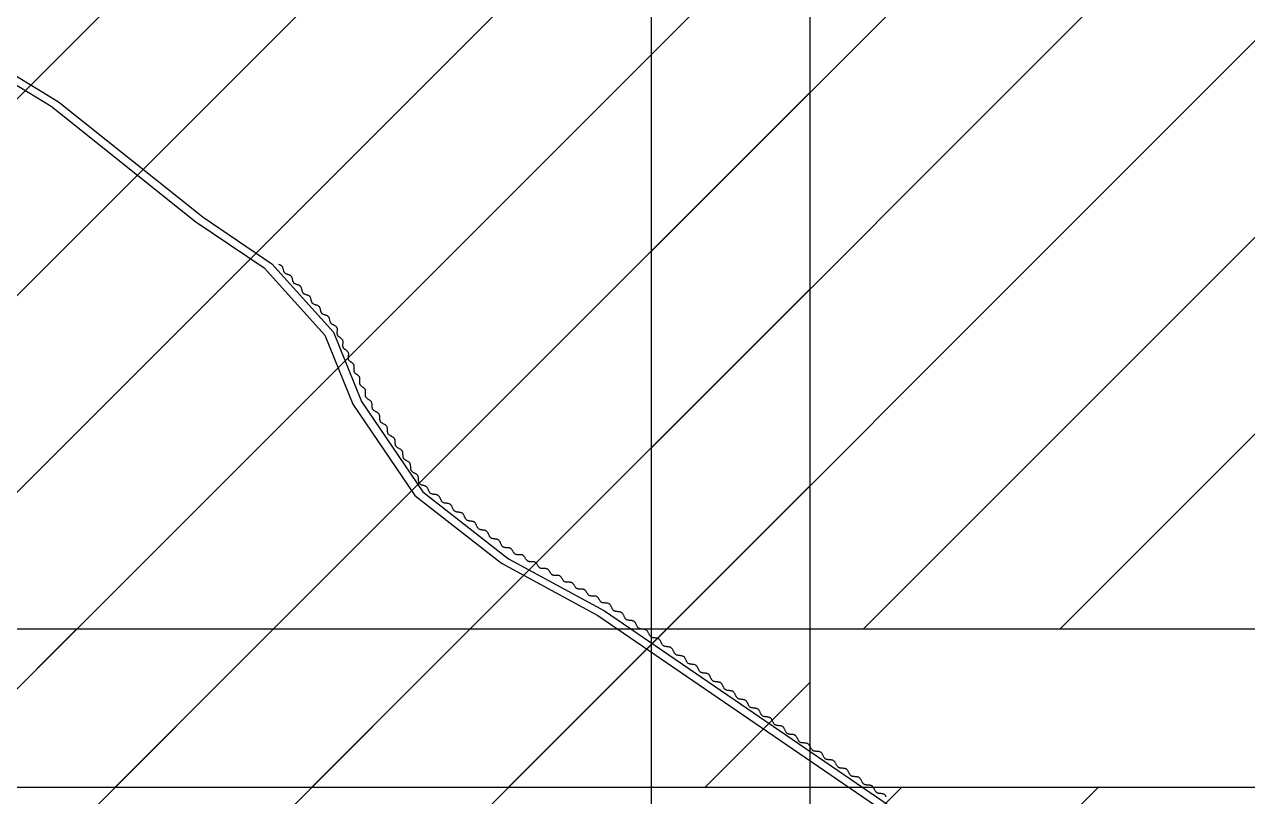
# Model space of a CAD drawing. Header units: metres. Extents: x 511779 to 512620, y 196282 to 196876.
# Drawn here: x 512518.22 to 512529.22, y 196423.77 to 196430.71 of the extents above; entities that cross this region are included whole.
import ezdxf

# ---------------------------------------------------------------- set-up
doc = ezdxf.new("R2010")
doc.units = ezdxf.units.M
doc.header["$MEASUREMENT"] = 0
doc.layers.get('0').update_dxf_attribs({"linetype": 'CONTINUOUS'})
for name, color, linetype in [('BANGUNAN', 5, 'CONTINUOUS'), ('KOP', 7, 'CONTINUOUS'), ('sungai', 45, 'CONTINUOUS')]:
    doc.layers.add(name, color=color, linetype=linetype)
pattern_1 = [(45, (71.4876, 0), (-0.8838834765, 0.8838834765), [])]

msp = doc.modelspace()

# ---------------------------------------------------------------- hatches: boundary and pattern name
at = {"layer": 'KOP', "ltscale": 0.5}
h = msp.add_hatch(dxfattribs=at)
h.set_pattern_fill('LINE', color=1, scale=10, angle=45, style=0)
h.set_pattern_definition(pattern_1)
h.paths.add_polyline_path([(512505.333, 196440.95), (512525.283, 196440.95), (512525.283, 196423.85), (512505.333, 196423.85)])
edge = h.paths.add_edge_path(flags=16)
edge.add_arc((512513.697, 196433.478), 3.057, 0, 360)
h = msp.add_hatch(dxfattribs=at)
h.set_pattern_fill('ANSI31', color=1, scale=10, style=0)
h.set_pattern_definition(pattern_1)
edge = h.paths.add_edge_path(flags=16)
edge.add_arc((512532.423, 196433.478), 3.057, 0, 360)
h.paths.add_polyline_path([(512523.858, 196440.95), (512543.808, 196440.95), (512543.808, 196423.85), (512523.858, 196423.85)])
h.paths.add_polyline_path([(512542.383, 196440.95), (512562.333, 196440.95), (512562.333, 196423.85), (512542.383, 196423.85)])
edge = h.paths.add_edge_path(flags=16)
edge.add_arc((512551.955, 196433.478), 3.057, 0, 360)
h.paths.add_polyline_path([(512560.908, 196440.95), (512580.858, 196440.95), (512580.858, 196423.85), (512560.908, 196423.85)])
edge = h.paths.add_edge_path(flags=16)
edge.add_arc((512570.126, 196433.478), 3.057, 0, 360)
h.paths.add_polyline_path([(512579.433, 196425.275), (512599.383, 196425.275), (512599.383, 196408.175), (512579.433, 196408.175)])
edge = h.paths.add_edge_path(flags=16)
edge.add_arc((512589.144, 196417.665), 3.057, 0, 360)
h.paths.add_polyline_path([(512560.908, 196425.275), (512580.858, 196425.275), (512580.858, 196408.175), (512560.908, 196408.175)])
h.paths.add_polyline_path([(512542.383, 196425.275), (512562.333, 196425.275), (512562.333, 196408.175), (512542.383, 196408.175)])
h.paths.add_polyline_path([(512523.858, 196425.275), (512543.808, 196425.275), (512543.808, 196408.175), (512523.858, 196408.175)])
h.paths.add_polyline_path([(512505.333, 196425.275), (512525.283, 196425.275), (512525.283, 196408.175), (512505.333, 196408.175)])
h.paths.add_polyline_path([(512523.858, 196409.6), (512543.808, 196409.6), (512543.808, 196392.5), (512523.858, 196392.5)])
h.paths.add_polyline_path([(512505.333, 196409.6), (512525.283, 196409.6), (512525.283, 196392.5), (512505.333, 196392.5)])
h.paths.add_polyline_path([(512542.383, 196409.6), (512562.333, 196409.6), (512562.333, 196392.5), (512542.383, 196392.5)])
h.paths.add_polyline_path([(512560.908, 196409.6), (512580.858, 196409.6), (512580.858, 196392.5), (512560.908, 196392.5)])
h.paths.add_polyline_path([(512579.433, 196409.6), (512599.383, 196409.6), (512599.383, 196392.5), (512579.433, 196392.5)])
h.paths.add_polyline_path([(512597.958, 196393.925), (512617.908, 196393.925), (512617.908, 196376.825), (512597.958, 196376.825)])
h.paths.add_polyline_path([(512579.433, 196393.925), (512599.383, 196393.925), (512599.383, 196376.825), (512579.433, 196376.825)])
h.paths.add_polyline_path([(512560.908, 196393.925), (512580.858, 196393.925), (512580.858, 196376.825), (512560.908, 196376.825)])
h.paths.add_polyline_path([(512542.383, 196393.925), (512562.333, 196393.925), (512562.333, 196376.825), (512542.383, 196376.825)])
h.paths.add_polyline_path([(512523.858, 196393.925), (512543.808, 196393.925), (512543.808, 196376.825), (512523.858, 196376.825)])
edge = h.paths.add_edge_path(flags=16)
edge.add_arc((512571.015, 196385.187), 3.057, 0, 360)
edge = h.paths.add_edge_path(flags=16)
edge.add_arc((512551.79, 196384.481), 3.057, 0, 360)
edge = h.paths.add_edge_path(flags=16)
edge.add_arc((512532.988, 196384.481), 3.057, 0, 360)
edge = h.paths.add_edge_path(flags=16)
edge.add_arc((512533.899, 196400.421), 3.057, 0, 360)
edge = h.paths.add_edge_path(flags=16)
edge.add_arc((512514.397, 196399.691), 3.057, 0, 360)
edge = h.paths.add_edge_path(flags=16)
edge.add_arc((512515.155, 196416.926), 3.057, 0, 360)
edge = h.paths.add_edge_path(flags=16)
edge.add_arc((512533.571, 196417.021), 3.057, 0, 360)
edge = h.paths.add_edge_path(flags=16)
edge.add_arc((512552.148, 196417.106), 3.057, 0, 360)
edge = h.paths.add_edge_path(flags=16)
edge.add_arc((512552.949, 196400.556), 3.057, 0, 360)
edge = h.paths.add_edge_path(flags=16)
edge.add_arc((512570.351, 196400.556), 3.057, 0, 360)
edge = h.paths.add_edge_path(flags=16)
edge.add_arc((512570.294, 196416.853), 3.057, 0, 360)
edge = h.paths.add_edge_path(flags=16)
edge.add_arc((512589.265, 196401.204), 3.057, 0, 360)
edge = h.paths.add_edge_path(flags=16)
edge.add_arc((512589.798, 196384.821), 3.057, 0, 360)
edge = h.paths.add_edge_path(flags=16)
edge.add_arc((512608.213, 196384.944), 3.057, 0, 360)

# ---------------------------------------------------------------- linework, layer by layer
at = {"color": 5, "linetype": 'Continuous', "lineweight": -3}
for points in [[(512505.333, 196440.95), (512525.283, 196440.95), (512525.283, 196423.85), (512505.333, 196423.85)], [(512523.858, 196440.95), (512543.808, 196440.95), (512543.808, 196423.85), (512523.858, 196423.85)], [(512505.333, 196425.275), (512525.283, 196425.275), (512525.283, 196408.175), (512505.333, 196408.175)], [(512523.858, 196425.275), (512543.808, 196425.275), (512543.808, 196408.175), (512523.858, 196408.175)]]:
    msp.add_lwpolyline(points, close=True, dxfattribs=at)
at = {"layer": 'BANGUNAN', "color": 3, "linetype": 'Continuous'}
for p, q in [((512517.72, 196430.426), (512518.462, 196429.973)), ((512517.751, 196430.487), (512518.527, 196430.014)), ((512518.527, 196430.014), (512519.828, 196428.976)), ((512518.462, 196429.973), (512519.762, 196428.936)), ((512519.762, 196428.936), (512520.377, 196428.52)), ((512519.828, 196428.976), (512520.446, 196428.558)), ((512520.446, 196428.558), (512521, 196427.943)), ((512520.377, 196428.52), (512520.921, 196427.916)), ((512520.921, 196427.916), (512521.173, 196427.295)), ((512521, 196427.943), (512521.253, 196427.319)), ((512521.173, 196427.295), (512521.731, 196426.474)), ((512521.253, 196427.319), (512521.804, 196426.508)), ((512521.731, 196426.474), (512522.51, 196425.866)), ((512521.804, 196426.508), (512522.574, 196425.907)), ((512522.51, 196425.866), (512523.376, 196425.396)), ((512522.574, 196425.907), (512523.438, 196425.439)), ((512523.376, 196425.396), (512525.929, 196423.648)), ((512523.438, 196425.439), (512525.995, 196423.687))]:
    msp.add_line(p, q, dxfattribs=at)
at = {"layer": 'sungai', "color": 43, "lineweight": -3, "ltscale": 30}
msp.add_lwpolyline([(512525.969, 196423.765), (512525.967, 196423.77), (512525.965, 196423.774), (512525.963, 196423.777), (512525.96, 196423.781), (512525.957, 196423.784), (512525.954, 196423.786), (512525.951, 196423.789), (512525.947, 196423.79), (512525.943, 196423.792), (512525.939, 196423.793), (512525.934, 196423.794), (512525.93, 196423.794), (512525.925, 196423.795), (512525.92, 196423.795), (512525.915, 196423.796), (512525.91, 196423.796), (512525.906, 196423.797), (512525.901, 196423.797), (512525.896, 196423.798), (512525.892, 196423.8), (512525.888, 196423.801), (512525.884, 196423.804), (512525.881, 196423.806), (512525.878, 196423.809), (512525.875, 196423.813), (512525.872, 196423.816), (512525.87, 196423.82), (512525.867, 196423.825), (512525.865, 196423.829), (512525.863, 196423.834), (512525.861, 196423.838), (512525.858, 196423.842), (512525.856, 196423.847), (512525.853, 196423.851), (512525.851, 196423.854), (512525.848, 196423.858), (512525.845, 196423.861), (512525.841, 196423.864), (512525.838, 196423.866), (512525.834, 196423.867), (512525.829, 196423.869), (512525.825, 196423.87), (512525.82, 196423.87), (512525.815, 196423.871), (512525.81, 196423.871), (512525.805, 196423.871), (512525.8, 196423.872), (512525.795, 196423.872), (512525.791, 196423.873), (512525.786, 196423.873), (512525.781, 196423.874), (512525.777, 196423.876), (512525.773, 196423.877), (512525.769, 196423.879), (512525.766, 196423.882), (512525.763, 196423.885), (512525.76, 196423.888), (512525.757, 196423.892), (512525.755, 196423.896), (512525.752, 196423.901), (512525.75, 196423.905), (512525.748, 196423.909), (512525.746, 196423.914), (512525.743, 196423.918), (512525.741, 196423.922), (512525.738, 196423.926), (512525.736, 196423.93), (512525.733, 196423.934), (512525.73, 196423.937), (512525.726, 196423.939), (512525.723, 196423.941), (512525.719, 196423.943), (512525.714, 196423.944), (512525.71, 196423.945), (512525.705, 196423.946), (512525.7, 196423.947), (512525.695, 196423.947), (512525.69, 196423.947), (512525.685, 196423.948), (512525.68, 196423.948), (512525.676, 196423.948), (512525.671, 196423.949), (512525.666, 196423.95), (512525.662, 196423.951), (512525.658, 196423.953), (512525.654, 196423.955), (512525.651, 196423.958), (512525.648, 196423.961), (512525.645, 196423.964), (512525.642, 196423.968), (512525.64, 196423.972), (512525.637, 196423.976), (512525.635, 196423.981), (512525.633, 196423.985), (512525.631, 196423.99), (512525.628, 196423.994), (512525.626, 196423.998), (512525.624, 196424.002), (512525.621, 196424.006), (512525.618, 196424.009), (512525.615, 196424.013), (512525.611, 196424.015), (512525.608, 196424.017), (512525.604, 196424.019), (512525.599, 196424.02), (512525.595, 196424.021), (512525.59, 196424.022), (512525.585, 196424.022), (512525.58, 196424.023), (512525.575, 196424.023), (512525.57, 196424.023), (512525.565, 196424.024), (512525.561, 196424.024), (512525.556, 196424.025), (512525.551, 196424.026), (512525.547, 196424.027), (512525.543, 196424.029), (512525.539, 196424.031), (512525.536, 196424.034), (512525.533, 196424.037), (512525.53, 196424.04), (512525.527, 196424.044), (512525.525, 196424.048), (512525.522, 196424.052), (512525.52, 196424.057), (512525.518, 196424.061), (512525.516, 196424.065), (512525.513, 196424.07), (512525.511, 196424.074), (512525.509, 196424.078), (512525.506, 196424.082), (512525.503, 196424.085), (512525.5, 196424.088), (512525.496, 196424.091), (512525.493, 196424.093), (512525.489, 196424.095), (512525.484, 196424.096), (512525.48, 196424.097), (512525.475, 196424.098), (512525.47, 196424.098), (512525.465, 196424.099), (512525.46, 196424.099), (512525.455, 196424.099), (512525.451, 196424.1), (512525.446, 196424.1), (512525.441, 196424.101), (512525.436, 196424.102), (512525.432, 196424.103), (512525.428, 196424.105), (512525.424, 196424.107), (512525.421, 196424.109), (512525.418, 196424.112), (512525.415, 196424.116), (512525.412, 196424.12), (512525.41, 196424.124), (512525.407, 196424.128), (512525.405, 196424.132), (512525.403, 196424.137), (512525.401, 196424.141), (512525.398, 196424.146), (512525.396, 196424.15), (512525.394, 196424.154), (512525.391, 196424.158), (512525.388, 196424.161), (512525.385, 196424.164), (512525.381, 196424.167), (512525.378, 196424.169), (512525.374, 196424.171), (512525.369, 196424.172), (512525.365, 196424.173), (512525.36, 196424.174), (512525.355, 196424.174), (512525.35, 196424.174), (512525.345, 196424.175), (512525.34, 196424.175), (512525.336, 196424.175), (512525.331, 196424.176), (512525.326, 196424.177), (512525.321, 196424.178), (512525.317, 196424.179), (512525.313, 196424.18), (512525.309, 196424.183), (512525.306, 196424.185), (512525.303, 196424.188), (512525.3, 196424.192), (512525.297, 196424.196), (512525.295, 196424.2), (512525.292, 196424.204), (512525.29, 196424.208), (512525.288, 196424.213), (512525.286, 196424.217), (512525.283, 196424.221), (512525.281, 196424.226), (512525.279, 196424.23), (512525.276, 196424.233), (512525.273, 196424.237), (512525.27, 196424.24), (512525.266, 196424.243), (512525.263, 196424.245), (512525.259, 196424.246), (512525.254, 196424.248), (512525.25, 196424.249), (512525.245, 196424.249), (512525.24, 196424.25), (512525.235, 196424.25), (512525.23, 196424.251), (512525.225, 196424.251), (512525.221, 196424.251), (512525.216, 196424.252), (512525.211, 196424.252), (512525.206, 196424.253), (512525.202, 196424.255), (512525.198, 196424.256), (512525.194, 196424.258), (512525.191, 196424.261), (512525.188, 196424.264), (512525.185, 196424.268), (512525.182, 196424.271), (512525.18, 196424.275), (512525.177, 196424.28), (512525.175, 196424.284), (512525.173, 196424.288), (512525.171, 196424.293), (512525.168, 196424.297), (512525.166, 196424.301), (512525.164, 196424.306), (512525.161, 196424.309), (512525.158, 196424.313), (512525.155, 196424.316), (512525.151, 196424.318), (512525.148, 196424.321), (512525.144, 196424.322), (512525.139, 196424.324), (512525.135, 196424.325), (512525.13, 196424.325), (512525.125, 196424.326), (512525.12, 196424.326), (512525.115, 196424.327), (512525.111, 196424.327), (512525.106, 196424.327), (512525.101, 196424.328), (512525.096, 196424.329), (512525.092, 196424.33), (512525.088, 196424.331), (512525.084, 196424.333), (512525.08, 196424.335), (512525.077, 196424.338), (512525.074, 196424.341), (512525.071, 196424.345), (512525.068, 196424.349), (512525.066, 196424.353), (512525.064, 196424.357), (512525.062, 196424.361), (512525.06, 196424.366), (512525.058, 196424.37), (512525.056, 196424.375), (512525.053, 196424.379), (512525.051, 196424.383), (512525.049, 196424.387), (512525.046, 196424.39), (512525.043, 196424.394), (512525.039, 196424.396), (512525.036, 196424.398), (512525.032, 196424.4), (512525.028, 196424.402), (512525.023, 196424.403), (512525.019, 196424.404), (512525.014, 196424.404), (512525.009, 196424.405), (512525.004, 196424.405), (512524.999, 196424.406), (512524.994, 196424.406), (512524.99, 196424.407), (512524.985, 196424.408), (512524.98, 196424.409), (512524.976, 196424.41), (512524.972, 196424.412), (512524.969, 196424.414), (512524.965, 196424.417), (512524.962, 196424.42), (512524.96, 196424.424), (512524.957, 196424.427), (512524.955, 196424.431), (512524.953, 196424.436), (512524.95, 196424.44), (512524.948, 196424.445), (512524.946, 196424.449), (512524.944, 196424.454), (512524.942, 196424.458), (512524.94, 196424.462), (512524.937, 196424.466), (512524.934, 196424.469), (512524.931, 196424.472), (512524.928, 196424.475), (512524.924, 196424.477), (512524.92, 196424.479), (512524.916, 196424.48), (512524.912, 196424.482), (512524.907, 196424.482), (512524.902, 196424.483), (512524.898, 196424.484), (512524.893, 196424.484), (512524.888, 196424.485), (512524.883, 196424.485), (512524.878, 196424.486), (512524.874, 196424.487), (512524.869, 196424.488), (512524.865, 196424.489), (512524.861, 196424.491), (512524.857, 196424.493), (512524.854, 196424.496), (512524.851, 196424.499), (512524.848, 196424.502), (512524.846, 196424.506), (512524.843, 196424.51), (512524.841, 196424.515), (512524.839, 196424.519), (512524.837, 196424.523), (512524.835, 196424.528), (512524.833, 196424.532), (512524.831, 196424.537), (512524.828, 196424.541), (512524.826, 196424.545), (512524.823, 196424.548), (512524.82, 196424.551), (512524.817, 196424.554), (512524.813, 196424.556), (512524.809, 196424.558), (512524.805, 196424.559), (512524.8, 196424.56), (512524.796, 196424.561), (512524.791, 196424.562), (512524.786, 196424.562), (512524.781, 196424.563), (512524.776, 196424.563), (512524.772, 196424.564), (512524.767, 196424.565), (512524.762, 196424.565), (512524.758, 196424.566), (512524.753, 196424.568), (512524.75, 196424.57), (512524.746, 196424.572), (512524.743, 196424.575), (512524.74, 196424.578), (512524.737, 196424.581), (512524.734, 196424.585), (512524.732, 196424.589), (512524.73, 196424.593), (512524.728, 196424.598), (512524.726, 196424.602), (512524.724, 196424.607), (512524.721, 196424.611), (512524.719, 196424.615), (512524.717, 196424.62), (512524.714, 196424.623), (512524.712, 196424.627), (512524.709, 196424.63), (512524.705, 196424.633), (512524.702, 196424.635), (512524.698, 196424.637), (512524.693, 196424.638), (512524.689, 196424.639), (512524.684, 196424.64), (512524.68, 196424.641), (512524.675, 196424.641), (512524.67, 196424.642), (512524.665, 196424.642), (512524.66, 196424.643), (512524.655, 196424.643), (512524.651, 196424.644), (512524.646, 196424.645), (512524.642, 196424.647), (512524.638, 196424.649), (512524.634, 196424.651), (512524.631, 196424.653), (512524.628, 196424.657), (512524.625, 196424.66), (512524.623, 196424.664), (512524.621, 196424.668), (512524.618, 196424.672), (512524.616, 196424.677), (512524.614, 196424.681), (512524.612, 196424.686), (512524.61, 196424.69), (512524.608, 196424.694), (512524.606, 196424.698), (512524.603, 196424.702), (512524.6, 196424.706), (512524.597, 196424.709), (512524.594, 196424.712), (512524.59, 196424.714), (512524.586, 196424.716), (512524.582, 196424.717), (512524.578, 196424.718), (512524.573, 196424.719), (512524.568, 196424.72), (512524.563, 196424.72), (512524.559, 196424.721), (512524.554, 196424.721), (512524.549, 196424.722), (512524.544, 196424.722), (512524.539, 196424.723), (512524.535, 196424.724), (512524.531, 196424.726), (512524.527, 196424.727), (512524.523, 196424.73), (512524.52, 196424.732), (512524.517, 196424.735), (512524.514, 196424.739), (512524.512, 196424.743), (512524.509, 196424.747), (512524.507, 196424.751), (512524.505, 196424.756), (512524.503, 196424.76), (512524.501, 196424.765), (512524.499, 196424.769), (512524.496, 196424.773), (512524.494, 196424.777), (512524.492, 196424.781), (512524.489, 196424.785), (512524.486, 196424.788), (512524.483, 196424.79), (512524.479, 196424.793), (512524.475, 196424.794), (512524.471, 196424.796), (512524.466, 196424.797), (512524.462, 196424.798), (512524.457, 196424.798), (512524.452, 196424.799), (512524.447, 196424.799), (512524.442, 196424.8), (512524.437, 196424.8), (512524.433, 196424.801), (512524.428, 196424.802), (512524.424, 196424.803), (512524.419, 196424.804), (512524.415, 196424.806), (512524.412, 196424.808), (512524.408, 196424.811), (512524.405, 196424.814), (512524.403, 196424.818), (512524.4, 196424.822), (512524.398, 196424.826), (512524.396, 196424.83), (512524.394, 196424.834), (512524.391, 196424.839), (512524.389, 196424.843), (512524.387, 196424.848), (512524.385, 196424.852), (512524.383, 196424.856), (512524.38, 196424.86), (512524.378, 196424.863), (512524.375, 196424.867), (512524.371, 196424.869), (512524.368, 196424.872), (512524.364, 196424.873), (512524.359, 196424.875), (512524.355, 196424.876), (512524.35, 196424.877), (512524.346, 196424.877), (512524.341, 196424.878), (512524.336, 196424.878), (512524.331, 196424.879), (512524.326, 196424.879), (512524.321, 196424.88), (512524.317, 196424.881), (512524.312, 196424.882), (512524.308, 196424.883), (512524.304, 196424.885), (512524.3, 196424.887), (512524.297, 196424.89), (512524.294, 196424.893), (512524.291, 196424.897), (512524.289, 196424.901), (512524.286, 196424.905), (512524.284, 196424.909), (512524.282, 196424.913), (512524.28, 196424.918), (512524.278, 196424.922), (512524.276, 196424.927), (512524.274, 196424.931), (512524.271, 196424.935), (512524.269, 196424.939), (512524.266, 196424.942), (512524.263, 196424.945), (512524.26, 196424.948), (512524.256, 196424.95), (512524.252, 196424.952), (512524.248, 196424.954), (512524.244, 196424.955), (512524.239, 196424.956), (512524.234, 196424.956), (512524.229, 196424.957), (512524.224, 196424.957), (512524.22, 196424.958), (512524.215, 196424.958), (512524.21, 196424.959), (512524.205, 196424.96), (512524.201, 196424.961), (512524.197, 196424.962), (512524.193, 196424.964), (512524.189, 196424.966), (512524.186, 196424.969), (512524.183, 196424.972), (512524.18, 196424.976), (512524.177, 196424.979), (512524.175, 196424.983), (512524.173, 196424.988), (512524.171, 196424.992), (512524.169, 196424.997), (512524.167, 196425.001), (512524.165, 196425.005), (512524.162, 196425.01), (512524.16, 196425.014), (512524.158, 196425.018), (512524.155, 196425.021), (512524.152, 196425.024), (512524.148, 196425.027), (512524.145, 196425.029), (512524.141, 196425.031), (512524.137, 196425.032), (512524.132, 196425.034), (512524.128, 196425.034), (512524.123, 196425.035), (512524.118, 196425.036), (512524.113, 196425.036), (512524.108, 196425.037), (512524.103, 196425.037), (512524.099, 196425.038), (512524.094, 196425.039), (512524.089, 196425.04), (512524.085, 196425.041), (512524.081, 196425.043), (512524.078, 196425.045), (512524.074, 196425.048), (512524.071, 196425.051), (512524.069, 196425.054), (512524.066, 196425.058), (512524.064, 196425.062), (512524.062, 196425.067), (512524.059, 196425.071), (512524.057, 196425.075), (512524.055, 196425.08), (512524.053, 196425.084), (512524.051, 196425.089), (512524.049, 196425.093), (512524.046, 196425.097), (512524.043, 196425.1), (512524.04, 196425.103), (512524.037, 196425.106), (512524.033, 196425.108), (512524.029, 196425.11), (512524.025, 196425.111), (512524.021, 196425.112), (512524.016, 196425.113), (512524.011, 196425.114), (512524.007, 196425.114), (512524.002, 196425.115), (512523.997, 196425.115), (512523.992, 196425.116), (512523.987, 196425.117), (512523.983, 196425.117), (512523.978, 196425.118), (512523.974, 196425.12), (512523.97, 196425.122), (512523.966, 196425.124), (512523.963, 196425.127), (512523.96, 196425.13), (512523.957, 196425.133), (512523.955, 196425.137), (512523.952, 196425.141), (512523.95, 196425.145), (512523.948, 196425.15), (512523.946, 196425.154), (512523.944, 196425.159), (512523.942, 196425.163), (512523.94, 196425.167), (512523.937, 196425.172), (512523.935, 196425.175), (512523.932, 196425.179), (512523.929, 196425.182), (512523.926, 196425.185), (512523.922, 196425.187), (512523.918, 196425.189), (512523.914, 196425.19), (512523.909, 196425.191), (512523.905, 196425.192), (512523.9, 196425.193), (512523.895, 196425.193), (512523.89, 196425.194), (512523.885, 196425.194), (512523.881, 196425.195), (512523.876, 196425.195), (512523.871, 196425.196), (512523.867, 196425.197), (512523.862, 196425.199), (512523.859, 196425.201), (512523.855, 196425.203), (512523.852, 196425.205), (512523.849, 196425.209), (512523.846, 196425.212), (512523.843, 196425.216), (512523.841, 196425.22), (512523.839, 196425.224), (512523.837, 196425.229), (512523.835, 196425.233), (512523.833, 196425.238), (512523.83, 196425.242), (512523.828, 196425.246), (512523.826, 196425.25), (512523.823, 196425.254), (512523.821, 196425.258), (512523.818, 196425.261), (512523.814, 196425.264), (512523.811, 196425.266), (512523.807, 196425.268), (512523.803, 196425.269), (512523.798, 196425.27), (512523.793, 196425.271), (512523.789, 196425.272), (512523.784, 196425.272), (512523.779, 196425.273), (512523.774, 196425.273), (512523.769, 196425.274), (512523.764, 196425.274), (512523.76, 196425.275), (512523.755, 196425.276), (512523.751, 196425.278), (512523.747, 196425.279), (512523.743, 196425.282), (512523.74, 196425.284), (512523.737, 196425.287), (512523.734, 196425.291), (512523.732, 196425.295), (512523.73, 196425.299), (512523.727, 196425.303), (512523.725, 196425.308), (512523.723, 196425.312), (512523.721, 196425.316), (512523.719, 196425.321), (512523.717, 196425.325), (512523.715, 196425.329), (512523.712, 196425.333), (512523.709, 196425.337), (512523.706, 196425.34), (512523.703, 196425.342), (512523.699, 196425.345), (512523.695, 196425.346), (512523.691, 196425.348), (512523.687, 196425.349), (512523.682, 196425.35), (512523.677, 196425.35), (512523.672, 196425.351), (512523.668, 196425.351), (512523.663, 196425.352), (512523.658, 196425.352), (512523.653, 196425.353), (512523.648, 196425.354), (512523.644, 196425.355), (512523.64, 196425.356), (512523.636, 196425.358), (512523.632, 196425.36), (512523.629, 196425.363), (512523.626, 196425.366), (512523.623, 196425.37), (512523.621, 196425.374), (512523.618, 196425.378), (512523.616, 196425.382), (512523.614, 196425.386), (512523.612, 196425.391), (512523.61, 196425.395), (512523.608, 196425.4), (512523.605, 196425.404), (512523.603, 196425.408), (512523.601, 196425.412), (512523.598, 196425.415), (512523.595, 196425.419), (512523.592, 196425.421), (512523.588, 196425.424), (512523.584, 196425.425), (512523.58, 196425.427), (512523.575, 196425.428), (512523.571, 196425.429), (512523.566, 196425.429), (512523.561, 196425.43), (512523.556, 196425.43), (512523.551, 196425.431), (512523.546, 196425.431), (512523.542, 196425.432), (512523.537, 196425.433), (512523.533, 196425.434), (512523.528, 196425.435), (512523.524, 196425.437), (512523.521, 196425.439), (512523.517, 196425.442), (512523.514, 196425.445), (512523.512, 196425.449), (512523.509, 196425.453), (512523.507, 196425.457), (512523.505, 196425.461), (512523.503, 196425.465), (512523.5, 196425.47), (512523.498, 196425.474), (512523.496, 196425.479), (512523.494, 196425.483), (512523.492, 196425.487), (512523.489, 196425.491), (512523.487, 196425.494), (512523.484, 196425.497), (512523.48, 196425.5), (512523.477, 196425.502), (512523.473, 196425.504), (512523.468, 196425.506), (512523.464, 196425.507), (512523.459, 196425.507), (512523.455, 196425.508), (512523.45, 196425.508), (512523.445, 196425.508), (512523.441, 196425.509), (512523.436, 196425.509), (512523.431, 196425.509), (512523.427, 196425.509), (512523.423, 196425.51), (512523.419, 196425.511), (512523.415, 196425.512), (512523.411, 196425.514), (512523.408, 196425.516), (512523.405, 196425.519), (512523.402, 196425.522), (512523.399, 196425.525), (512523.397, 196425.529), (512523.394, 196425.532), (512523.392, 196425.536), (512523.389, 196425.54), (512523.387, 196425.544), (512523.385, 196425.548), (512523.382, 196425.552), (512523.38, 196425.555), (512523.377, 196425.558), (512523.374, 196425.561), (512523.371, 196425.564), (512523.368, 196425.566), (512523.364, 196425.568), (512523.36, 196425.569), (512523.356, 196425.57), (512523.352, 196425.571), (512523.348, 196425.571), (512523.343, 196425.571), (512523.339, 196425.571), (512523.334, 196425.571), (512523.329, 196425.571), (512523.325, 196425.571), (512523.32, 196425.571), (512523.316, 196425.571), (512523.312, 196425.572), (512523.308, 196425.573), (512523.304, 196425.574), (512523.3, 196425.576), (512523.297, 196425.578), (512523.294, 196425.581), (512523.291, 196425.584), (512523.288, 196425.587), (512523.286, 196425.59), (512523.283, 196425.594), (512523.281, 196425.598), (512523.279, 196425.602), (512523.276, 196425.606), (512523.274, 196425.61), (512523.271, 196425.613), (512523.269, 196425.617), (512523.266, 196425.62), (512523.263, 196425.623), (512523.26, 196425.626), (512523.257, 196425.628), (512523.253, 196425.63), (512523.249, 196425.631), (512523.245, 196425.632), (512523.241, 196425.632), (512523.237, 196425.633), (512523.232, 196425.633), (512523.228, 196425.633), (512523.223, 196425.633), (512523.219, 196425.633), (512523.214, 196425.633), (512523.21, 196425.633), (512523.205, 196425.633), (512523.201, 196425.634), (512523.197, 196425.635), (512523.193, 196425.636), (512523.19, 196425.638), (512523.186, 196425.64), (512523.183, 196425.642), (512523.18, 196425.645), (512523.178, 196425.649), (512523.175, 196425.652), (512523.172, 196425.656), (512523.17, 196425.66), (512523.168, 196425.664), (512523.165, 196425.668), (512523.163, 196425.672), (512523.161, 196425.675), (512523.158, 196425.679), (512523.155, 196425.682), (512523.152, 196425.685), (512523.149, 196425.688), (512523.146, 196425.69), (512523.142, 196425.692), (512523.139, 196425.693), (512523.135, 196425.694), (512523.13, 196425.694), (512523.126, 196425.695), (512523.121, 196425.695), (512523.117, 196425.695), (512523.112, 196425.695), (512523.108, 196425.695), (512523.103, 196425.695), (512523.099, 196425.695), (512523.094, 196425.695), (512523.09, 196425.696), (512523.086, 196425.697), (512523.082, 196425.698), (512523.079, 196425.699), (512523.075, 196425.702), (512523.072, 196425.704), (512523.069, 196425.707), (512523.067, 196425.711), (512523.064, 196425.714), (512523.062, 196425.718), (512523.059, 196425.722), (512523.057, 196425.726), (512523.055, 196425.73), (512523.052, 196425.733), (512523.05, 196425.737), (512523.047, 196425.741), (512523.044, 196425.744), (512523.042, 196425.747), (512523.039, 196425.75), (512523.035, 196425.752), (512523.032, 196425.753), (512523.028, 196425.755), (512523.024, 196425.756), (512523.019, 196425.756), (512523.015, 196425.756), (512523.011, 196425.757), (512523.006, 196425.757), (512523.002, 196425.757), (512522.997, 196425.756), (512522.992, 196425.756), (512522.988, 196425.757), (512522.984, 196425.757), (512522.979, 196425.757), (512522.975, 196425.758), (512522.971, 196425.76), (512522.968, 196425.761), (512522.965, 196425.763), (512522.961, 196425.766), (512522.959, 196425.769), (512522.956, 196425.772), (512522.953, 196425.776), (512522.951, 196425.78), (512522.948, 196425.783), (512522.946, 196425.787), (512522.944, 196425.791), (512522.941, 196425.795), (512522.939, 196425.799), (512522.936, 196425.802), (512522.934, 196425.806), (512522.931, 196425.809), (512522.928, 196425.811), (512522.924, 196425.814), (512522.921, 196425.815), (512522.917, 196425.816), (512522.913, 196425.817), (512522.909, 196425.818), (512522.904, 196425.818), (512522.9, 196425.818), (512522.895, 196425.818), (512522.891, 196425.818), (512522.886, 196425.818), (512522.882, 196425.818), (512522.877, 196425.818), (512522.873, 196425.819), (512522.869, 196425.819), (512522.864, 196425.82), (512522.861, 196425.821), (512522.857, 196425.823), (512522.854, 196425.825), (512522.851, 196425.828), (512522.848, 196425.831), (512522.845, 196425.834), (512522.843, 196425.838), (512522.84, 196425.841), (512522.838, 196425.845), (512522.835, 196425.849), (512522.833, 196425.853), (512522.831, 196425.857), (512522.828, 196425.861), (512522.826, 196425.864), (512522.823, 196425.868), (512522.82, 196425.871), (512522.817, 196425.873), (512522.814, 196425.875), (512522.81, 196425.877), (512522.806, 196425.878), (512522.802, 196425.879), (512522.798, 196425.88), (512522.793, 196425.88), (512522.789, 196425.88), (512522.784, 196425.88), (512522.78, 196425.88), (512522.775, 196425.88), (512522.771, 196425.88), (512522.766, 196425.88), (512522.762, 196425.881), (512522.758, 196425.881), (512522.754, 196425.882), (512522.75, 196425.883), (512522.746, 196425.885), (512522.743, 196425.887), (512522.74, 196425.89), (512522.737, 196425.893), (512522.734, 196425.896), (512522.732, 196425.9), (512522.729, 196425.903), (512522.727, 196425.907), (512522.724, 196425.911), (512522.722, 196425.915), (512522.72, 196425.919), (512522.717, 196425.923), (512522.715, 196425.926), (512522.712, 196425.929), (512522.709, 196425.932), (512522.706, 196425.935), (512522.703, 196425.937), (512522.699, 196425.939), (512522.695, 196425.94), (512522.691, 196425.941), (512522.687, 196425.942), (512522.683, 196425.942), (512522.678, 196425.942), (512522.674, 196425.942), (512522.669, 196425.942), (512522.665, 196425.942), (512522.66, 196425.942), (512522.656, 196425.942), (512522.651, 196425.942), (512522.647, 196425.943), (512522.643, 196425.944), (512522.639, 196425.945), (512522.635, 196425.947), (512522.632, 196425.949), (512522.629, 196425.952), (512522.626, 196425.955), (512522.623, 196425.958), (512522.621, 196425.961), (512522.618, 196425.965), (512522.616, 196425.969), (512522.614, 196425.973), (512522.611, 196425.977), (512522.609, 196425.981), (512522.606, 196425.984), (512522.604, 196425.988), (512522.601, 196425.991), (512522.598, 196425.994), (512522.595, 196425.997), (512522.592, 196425.999), (512522.588, 196426.001), (512522.584, 196426.002), (512522.58, 196426.003), (512522.576, 196426.004), (512522.572, 196426.004), (512522.567, 196426.004), (512522.563, 196426.004), (512522.558, 196426.005), (512522.553, 196426.005), (512522.549, 196426.005), (512522.544, 196426.006), (512522.539, 196426.007), (512522.535, 196426.008), (512522.531, 196426.009), (512522.527, 196426.011), (512522.523, 196426.013), (512522.52, 196426.016), (512522.517, 196426.019), (512522.515, 196426.023), (512522.512, 196426.027), (512522.51, 196426.031), (512522.508, 196426.035), (512522.506, 196426.039), (512522.504, 196426.044), (512522.502, 196426.048), (512522.5, 196426.053), (512522.498, 196426.057), (512522.496, 196426.061), (512522.493, 196426.065), (512522.491, 196426.068), (512522.488, 196426.072), (512522.485, 196426.074), (512522.481, 196426.077), (512522.477, 196426.079), (512522.473, 196426.08), (512522.469, 196426.081), (512522.464, 196426.082), (512522.459, 196426.083), (512522.455, 196426.083), (512522.45, 196426.084), (512522.445, 196426.085), (512522.44, 196426.085), (512522.435, 196426.086), (512522.431, 196426.087), (512522.427, 196426.088), (512522.422, 196426.089), (512522.419, 196426.091), (512522.415, 196426.094), (512522.412, 196426.096), (512522.409, 196426.1), (512522.406, 196426.103), (512522.404, 196426.107), (512522.402, 196426.111), (512522.399, 196426.115), (512522.397, 196426.12), (512522.396, 196426.124), (512522.394, 196426.129), (512522.392, 196426.133), (512522.39, 196426.137), (512522.387, 196426.141), (512522.385, 196426.145), (512522.382, 196426.149), (512522.379, 196426.152), (512522.376, 196426.155), (512522.373, 196426.157), (512522.369, 196426.159), (512522.365, 196426.16), (512522.36, 196426.161), (512522.356, 196426.162), (512522.351, 196426.163), (512522.346, 196426.164), (512522.341, 196426.164), (512522.336, 196426.165), (512522.332, 196426.165), (512522.327, 196426.166), (512522.322, 196426.167), (512522.318, 196426.168), (512522.314, 196426.17), (512522.31, 196426.171), (512522.306, 196426.174), (512522.303, 196426.176), (512522.3, 196426.18), (512522.298, 196426.183), (512522.295, 196426.187), (512522.293, 196426.191), (512522.291, 196426.195), (512522.289, 196426.2), (512522.287, 196426.204), (512522.285, 196426.209), (512522.283, 196426.213), (512522.281, 196426.217), (512522.279, 196426.221), (512522.276, 196426.225), (512522.274, 196426.229), (512522.271, 196426.232), (512522.268, 196426.235), (512522.264, 196426.237), (512522.26, 196426.239), (512522.256, 196426.24), (512522.252, 196426.241), (512522.247, 196426.242), (512522.242, 196426.243), (512522.238, 196426.244), (512522.233, 196426.244), (512522.228, 196426.245), (512522.223, 196426.245), (512522.219, 196426.246), (512522.214, 196426.247), (512522.21, 196426.248), (512522.205, 196426.25), (512522.202, 196426.252), (512522.198, 196426.254), (512522.195, 196426.257), (512522.192, 196426.26), (512522.189, 196426.263), (512522.187, 196426.267), (512522.185, 196426.271), (512522.183, 196426.276), (512522.181, 196426.28), (512522.179, 196426.284), (512522.177, 196426.289), (512522.175, 196426.293), (512522.173, 196426.297), (512522.17, 196426.302), (512522.168, 196426.305), (512522.165, 196426.309), (512522.162, 196426.312), (512522.159, 196426.315), (512522.156, 196426.317), (512522.152, 196426.319), (512522.148, 196426.32), (512522.143, 196426.322), (512522.139, 196426.323), (512522.134, 196426.323), (512522.129, 196426.324), (512522.124, 196426.324), (512522.12, 196426.325), (512522.115, 196426.326), (512522.11, 196426.326), (512522.105, 196426.327), (512522.101, 196426.328), (512522.097, 196426.33), (512522.093, 196426.332), (512522.09, 196426.334), (512522.086, 196426.337), (512522.083, 196426.34), (512522.081, 196426.343), (512522.078, 196426.347), (512522.076, 196426.351), (512522.074, 196426.356), (512522.072, 196426.36), (512522.07, 196426.365), (512522.068, 196426.369), (512522.066, 196426.373), (512522.064, 196426.378), (512522.062, 196426.382), (512522.059, 196426.386), (512522.057, 196426.389), (512522.054, 196426.392), (512522.051, 196426.395), (512522.047, 196426.397), (512522.043, 196426.399), (512522.039, 196426.401), (512522.035, 196426.402), (512522.03, 196426.403), (512522.025, 196426.403), (512522.021, 196426.404), (512522.016, 196426.405), (512522.011, 196426.405), (512522.006, 196426.406), (512522.002, 196426.407), (512521.997, 196426.407), (512521.993, 196426.409), (512521.988, 196426.41), (512521.985, 196426.412), (512521.981, 196426.414), (512521.978, 196426.417), (512521.975, 196426.42), (512521.972, 196426.424), (512521.97, 196426.427), (512521.968, 196426.432), (512521.966, 196426.436), (512521.964, 196426.44), (512521.962, 196426.445), (512521.96, 196426.449), (512521.958, 196426.454), (512521.956, 196426.458), (512521.953, 196426.462), (512521.951, 196426.466), (512521.948, 196426.469), (512521.945, 196426.472), (512521.942, 196426.475), (512521.939, 196426.477), (512521.935, 196426.479), (512521.931, 196426.481), (512521.926, 196426.482), (512521.922, 196426.483), (512521.917, 196426.484), (512521.912, 196426.484), (512521.907, 196426.485), (512521.903, 196426.485), (512521.898, 196426.486), (512521.893, 196426.487), (512521.889, 196426.488), (512521.884, 196426.489), (512521.88, 196426.49), (512521.876, 196426.492), (512521.873, 196426.494), (512521.869, 196426.497), (512521.866, 196426.5), (512521.864, 196426.504), (512521.861, 196426.508), (512521.859, 196426.512), (512521.857, 196426.516), (512521.855, 196426.52), (512521.853, 196426.525), (512521.851, 196426.529), (512521.849, 196426.534), (512521.847, 196426.538), (512521.845, 196426.542), (512521.842, 196426.546), (512521.84, 196426.549), (512521.837, 196426.553), (512521.834, 196426.555), (512521.83, 196426.558), (512521.826, 196426.559), (512521.822, 196426.561), (512521.818, 196426.562), (512521.813, 196426.564), (512521.809, 196426.565), (512521.804, 196426.566), (512521.8, 196426.567), (512521.795, 196426.569), (512521.791, 196426.57), (512521.787, 196426.572), (512521.783, 196426.574), (512521.779, 196426.577), (512521.776, 196426.58), (512521.773, 196426.583), (512521.771, 196426.586), (512521.769, 196426.589), (512521.767, 196426.593), (512521.766, 196426.597), (512521.766, 196426.602), (512521.765, 196426.606), (512521.765, 196426.611), (512521.764, 196426.615), (512521.764, 196426.62), (512521.764, 196426.625), (512521.764, 196426.63), (512521.763, 196426.634), (512521.763, 196426.639), (512521.762, 196426.643), (512521.761, 196426.647), (512521.759, 196426.651), (512521.757, 196426.654), (512521.755, 196426.658), (512521.752, 196426.661), (512521.749, 196426.664), (512521.745, 196426.666), (512521.742, 196426.669), (512521.738, 196426.671), (512521.734, 196426.673), (512521.729, 196426.675), (512521.725, 196426.678), (512521.721, 196426.68), (512521.717, 196426.682), (512521.713, 196426.685), (512521.71, 196426.687), (512521.707, 196426.69), (512521.704, 196426.693), (512521.701, 196426.696), (512521.7, 196426.7), (512521.698, 196426.704), (512521.697, 196426.708), (512521.696, 196426.712), (512521.696, 196426.717), (512521.695, 196426.721), (512521.695, 196426.726), (512521.695, 196426.731), (512521.695, 196426.735), (512521.694, 196426.74), (512521.694, 196426.745), (512521.693, 196426.749), (512521.693, 196426.753), (512521.691, 196426.757), (512521.69, 196426.761), (512521.688, 196426.765), (512521.686, 196426.768), (512521.683, 196426.771), (512521.68, 196426.774), (512521.676, 196426.777), (512521.672, 196426.779), (512521.668, 196426.781), (512521.664, 196426.784), (512521.66, 196426.786), (512521.656, 196426.788), (512521.652, 196426.79), (512521.648, 196426.793), (512521.644, 196426.795), (512521.641, 196426.798), (512521.637, 196426.8), (512521.634, 196426.804), (512521.632, 196426.807), (512521.63, 196426.81), (512521.629, 196426.814), (512521.628, 196426.818), (512521.627, 196426.823), (512521.626, 196426.827), (512521.626, 196426.832), (512521.626, 196426.836), (512521.625, 196426.841), (512521.625, 196426.846), (512521.625, 196426.85), (512521.625, 196426.855), (512521.624, 196426.86), (512521.623, 196426.864), (512521.622, 196426.868), (512521.621, 196426.872), (512521.619, 196426.875), (512521.616, 196426.879), (512521.613, 196426.882), (512521.61, 196426.885), (512521.607, 196426.887), (512521.603, 196426.89), (512521.599, 196426.892), (512521.595, 196426.894), (512521.591, 196426.896), (512521.586, 196426.899), (512521.582, 196426.901), (512521.578, 196426.903), (512521.575, 196426.906), (512521.571, 196426.908), (512521.568, 196426.911), (512521.565, 196426.914), (512521.563, 196426.917), (512521.561, 196426.921), (512521.559, 196426.925), (512521.558, 196426.929), (512521.557, 196426.933), (512521.557, 196426.938), (512521.556, 196426.942), (512521.556, 196426.947), (512521.556, 196426.952), (512521.556, 196426.956), (512521.555, 196426.961), (512521.555, 196426.966), (512521.555, 196426.97), (512521.554, 196426.974), (512521.553, 196426.978), (512521.551, 196426.982), (512521.549, 196426.986), (512521.547, 196426.989), (512521.544, 196426.992), (512521.541, 196426.995), (512521.537, 196426.998), (512521.533, 196427), (512521.529, 196427.002), (512521.525, 196427.005), (512521.521, 196427.007), (512521.517, 196427.009), (512521.513, 196427.011), (512521.509, 196427.014), (512521.505, 196427.016), (512521.502, 196427.019), (512521.498, 196427.021), (512521.496, 196427.024), (512521.493, 196427.028), (512521.491, 196427.031), (512521.49, 196427.035), (512521.489, 196427.039), (512521.488, 196427.044), (512521.487, 196427.048), (512521.487, 196427.053), (512521.487, 196427.057), (512521.486, 196427.062), (512521.486, 196427.067), (512521.486, 196427.071), (512521.486, 196427.076), (512521.485, 196427.08), (512521.484, 196427.085), (512521.483, 196427.089), (512521.482, 196427.093), (512521.48, 196427.096), (512521.477, 196427.1), (512521.474, 196427.103), (512521.471, 196427.106), (512521.468, 196427.108), (512521.464, 196427.111), (512521.46, 196427.113), (512521.456, 196427.115), (512521.452, 196427.117), (512521.448, 196427.12), (512521.444, 196427.122), (512521.44, 196427.124), (512521.436, 196427.127), (512521.432, 196427.129), (512521.429, 196427.132), (512521.426, 196427.135), (512521.424, 196427.138), (512521.422, 196427.142), (512521.42, 196427.146), (512521.419, 196427.15), (512521.418, 196427.154), (512521.418, 196427.159), (512521.417, 196427.163), (512521.417, 196427.168), (512521.417, 196427.173), (512521.417, 196427.177), (512521.417, 196427.182), (512521.416, 196427.187), (512521.416, 196427.191), (512521.415, 196427.195), (512521.414, 196427.199), (512521.412, 196427.203), (512521.41, 196427.207), (512521.408, 196427.21), (512521.405, 196427.213), (512521.402, 196427.216), (512521.398, 196427.219), (512521.395, 196427.221), (512521.391, 196427.223), (512521.386, 196427.226), (512521.382, 196427.228), (512521.378, 196427.23), (512521.374, 196427.232), (512521.37, 196427.235), (512521.366, 196427.237), (512521.363, 196427.24), (512521.36, 196427.242), (512521.357, 196427.245), (512521.354, 196427.249), (512521.352, 196427.252), (512521.351, 196427.256), (512521.35, 196427.26), (512521.349, 196427.265), (512521.348, 196427.269), (512521.348, 196427.274), (512521.348, 196427.278), (512521.348, 196427.283), (512521.347, 196427.288), (512521.347, 196427.292), (512521.347, 196427.297), (512521.346, 196427.301), (512521.345, 196427.306), (512521.344, 196427.31), (512521.343, 196427.314), (512521.341, 196427.317), (512521.338, 196427.321), (512521.336, 196427.324), (512521.332, 196427.327), (512521.329, 196427.329), (512521.325, 196427.332), (512521.321, 196427.334), (512521.318, 196427.336), (512521.314, 196427.339), (512521.31, 196427.341), (512521.306, 196427.344), (512521.303, 196427.346), (512521.299, 196427.349), (512521.296, 196427.352), (512521.294, 196427.355), (512521.291, 196427.358), (512521.29, 196427.361), (512521.288, 196427.365), (512521.287, 196427.369), (512521.287, 196427.373), (512521.287, 196427.377), (512521.287, 196427.381), (512521.287, 196427.385), (512521.287, 196427.39), (512521.288, 196427.394), (512521.288, 196427.398), (512521.288, 196427.403), (512521.289, 196427.407), (512521.289, 196427.411), (512521.288, 196427.415), (512521.288, 196427.419), (512521.287, 196427.423), (512521.286, 196427.427), (512521.284, 196427.43), (512521.282, 196427.433), (512521.279, 196427.436), (512521.276, 196427.439), (512521.273, 196427.442), (512521.269, 196427.444), (512521.266, 196427.447), (512521.262, 196427.449), (512521.259, 196427.452), (512521.255, 196427.455), (512521.252, 196427.457), (512521.249, 196427.46), (512521.246, 196427.463), (512521.243, 196427.466), (512521.241, 196427.469), (512521.239, 196427.472), (512521.238, 196427.476), (512521.237, 196427.48), (512521.236, 196427.484), (512521.236, 196427.488), (512521.236, 196427.492), (512521.236, 196427.496), (512521.237, 196427.501), (512521.237, 196427.505), (512521.237, 196427.509), (512521.238, 196427.514), (512521.238, 196427.518), (512521.238, 196427.522), (512521.238, 196427.526), (512521.237, 196427.53), (512521.236, 196427.534), (512521.235, 196427.538), (512521.233, 196427.541), (512521.231, 196427.544), (512521.228, 196427.547), (512521.225, 196427.55), (512521.222, 196427.553), (512521.219, 196427.556), (512521.215, 196427.558), (512521.212, 196427.561), (512521.208, 196427.563), (512521.205, 196427.566), (512521.201, 196427.569), (512521.198, 196427.571), (512521.195, 196427.574), (512521.192, 196427.577), (512521.19, 196427.58), (512521.188, 196427.584), (512521.187, 196427.587), (512521.186, 196427.591), (512521.186, 196427.595), (512521.185, 196427.599), (512521.185, 196427.603), (512521.186, 196427.608), (512521.186, 196427.612), (512521.186, 196427.616), (512521.187, 196427.621), (512521.187, 196427.625), (512521.187, 196427.629), (512521.187, 196427.634), (512521.187, 196427.638), (512521.187, 196427.642), (512521.186, 196427.645), (512521.184, 196427.649), (512521.183, 196427.652), (512521.18, 196427.656), (512521.178, 196427.658), (512521.175, 196427.661), (512521.172, 196427.664), (512521.168, 196427.667), (512521.165, 196427.669), (512521.161, 196427.672), (512521.157, 196427.674), (512521.154, 196427.677), (512521.151, 196427.68), (512521.147, 196427.682), (512521.144, 196427.685), (512521.142, 196427.688), (512521.139, 196427.691), (512521.138, 196427.695), (512521.136, 196427.698), (512521.135, 196427.702), (512521.135, 196427.706), (512521.135, 196427.71), (512521.135, 196427.714), (512521.135, 196427.719), (512521.135, 196427.723), (512521.136, 196427.728), (512521.136, 196427.732), (512521.136, 196427.736), (512521.137, 196427.741), (512521.137, 196427.745), (512521.137, 196427.749), (512521.136, 196427.753), (512521.135, 196427.757), (512521.134, 196427.76), (512521.132, 196427.764), (512521.13, 196427.767), (512521.127, 196427.77), (512521.124, 196427.773), (512521.121, 196427.775), (512521.118, 196427.778), (512521.114, 196427.781), (512521.11, 196427.783), (512521.107, 196427.786), (512521.103, 196427.788), (512521.1, 196427.791), (512521.097, 196427.794), (512521.094, 196427.797), (512521.091, 196427.8), (512521.089, 196427.803), (512521.087, 196427.806), (512521.086, 196427.81), (512521.085, 196427.813), (512521.084, 196427.817), (512521.084, 196427.821), (512521.084, 196427.826), (512521.084, 196427.83), (512521.085, 196427.834), (512521.085, 196427.839), (512521.086, 196427.843), (512521.086, 196427.847), (512521.086, 196427.852), (512521.086, 196427.856), (512521.086, 196427.86), (512521.085, 196427.864), (512521.084, 196427.868), (512521.083, 196427.871), (512521.081, 196427.875), (512521.079, 196427.878), (512521.076, 196427.881), (512521.073, 196427.884), (512521.07, 196427.886), (512521.067, 196427.889), (512521.063, 196427.892), (512521.06, 196427.894), (512521.056, 196427.897), (512521.053, 196427.899), (512521.049, 196427.902), (512521.046, 196427.905), (512521.043, 196427.908), (512521.041, 196427.911), (512521.038, 196427.914), (512521.036, 196427.917), (512521.035, 196427.921), (512521.034, 196427.925), (512521.034, 196427.929), (512521.033, 196427.933), (512521.033, 196427.937), (512521.034, 196427.941), (512521.034, 196427.946), (512521.034, 196427.95), (512521.035, 196427.954), (512521.035, 196427.959), (512521.035, 196427.963), (512521.035, 196427.967), (512521.035, 196427.971), (512521.035, 196427.975), (512521.034, 196427.979), (512521.033, 196427.983), (512521.031, 196427.986), (512521.028, 196427.989), (512521.026, 196427.992), (512521.023, 196427.995), (512521.019, 196427.997), (512521.016, 196428), (512521.012, 196428.002), (512521.008, 196428.004), (512521.004, 196428.006), (512521, 196428.008), (512520.996, 196428.009), (512520.993, 196428.011), (512520.989, 196428.013), (512520.985, 196428.015), (512520.982, 196428.018), (512520.98, 196428.02), (512520.977, 196428.023), (512520.975, 196428.027), (512520.973, 196428.03), (512520.972, 196428.034), (512520.971, 196428.038), (512520.969, 196428.042), (512520.968, 196428.047), (512520.967, 196428.051), (512520.966, 196428.055), (512520.965, 196428.06), (512520.964, 196428.064), (512520.963, 196428.068), (512520.961, 196428.072), (512520.96, 196428.075), (512520.958, 196428.079), (512520.955, 196428.082), (512520.952, 196428.084), (512520.949, 196428.087), (512520.946, 196428.089), (512520.942, 196428.091), (512520.938, 196428.092), (512520.934, 196428.094), (512520.93, 196428.095), (512520.926, 196428.096), (512520.921, 196428.098), (512520.917, 196428.099), (512520.913, 196428.101), (512520.909, 196428.102), (512520.905, 196428.104), (512520.902, 196428.106), (512520.899, 196428.109), (512520.896, 196428.111), (512520.894, 196428.114), (512520.892, 196428.118), (512520.89, 196428.121), (512520.888, 196428.125), (512520.887, 196428.129), (512520.886, 196428.133), (512520.885, 196428.138), (512520.884, 196428.142), (512520.883, 196428.146), (512520.882, 196428.151), (512520.881, 196428.155), (512520.879, 196428.159), (512520.878, 196428.163), (512520.876, 196428.166), (512520.874, 196428.17), (512520.872, 196428.173), (512520.869, 196428.175), (512520.866, 196428.178), (512520.862, 196428.18), (512520.859, 196428.182), (512520.855, 196428.183), (512520.851, 196428.185), (512520.846, 196428.186), (512520.842, 196428.187), (512520.838, 196428.189), (512520.834, 196428.19), (512520.83, 196428.192), (512520.826, 196428.193), (512520.822, 196428.195), (512520.818, 196428.197), (512520.815, 196428.2), (512520.812, 196428.202), (512520.81, 196428.205), (512520.808, 196428.209), (512520.806, 196428.212), (512520.805, 196428.216), (512520.803, 196428.22), (512520.802, 196428.224), (512520.801, 196428.229), (512520.8, 196428.233), (512520.799, 196428.237), (512520.798, 196428.242), (512520.797, 196428.246), (512520.796, 196428.25), (512520.794, 196428.254), (512520.793, 196428.257), (512520.791, 196428.261), (512520.788, 196428.264), (512520.785, 196428.266), (512520.782, 196428.269), (512520.779, 196428.271), (512520.775, 196428.273), (512520.771, 196428.274), (512520.767, 196428.276), (512520.763, 196428.277), (512520.759, 196428.278), (512520.754, 196428.28), (512520.75, 196428.281), (512520.746, 196428.283), (512520.742, 196428.284), (512520.738, 196428.286), (512520.735, 196428.288), (512520.732, 196428.291), (512520.729, 196428.293), (512520.727, 196428.296), (512520.724, 196428.3), (512520.723, 196428.303), (512520.721, 196428.307), (512520.72, 196428.311), (512520.719, 196428.315), (512520.718, 196428.32), (512520.717, 196428.324), (512520.716, 196428.328), (512520.715, 196428.333), (512520.714, 196428.337), (512520.712, 196428.341), (512520.711, 196428.345), (512520.709, 196428.348), (512520.707, 196428.352), (512520.705, 196428.355), (512520.702, 196428.357), (512520.699, 196428.36), (512520.695, 196428.362), (512520.691, 196428.364), (512520.688, 196428.365), (512520.683, 196428.367), (512520.679, 196428.368), (512520.675, 196428.369), (512520.671, 196428.371), (512520.667, 196428.372), (512520.663, 196428.374), (512520.659, 196428.375), (512520.655, 196428.377), (512520.651, 196428.379), (512520.648, 196428.381), (512520.645, 196428.384), (512520.643, 196428.387), (512520.641, 196428.391), (512520.639, 196428.394), (512520.638, 196428.398), (512520.636, 196428.402), (512520.635, 196428.406), (512520.634, 196428.411), (512520.633, 196428.415), (512520.632, 196428.419), (512520.631, 196428.424), (512520.63, 196428.428), (512520.629, 196428.432), (512520.627, 196428.436), (512520.626, 196428.439), (512520.624, 196428.443), (512520.621, 196428.446), (512520.618, 196428.448), (512520.615, 196428.451), (512520.612, 196428.453), (512520.608, 196428.455), (512520.604, 196428.456), (512520.6, 196428.458), (512520.596, 196428.459), (512520.592, 196428.46), (512520.587, 196428.462), (512520.583, 196428.463), (512520.579, 196428.465), (512520.575, 196428.466), (512520.571, 196428.468), (512520.568, 196428.47), (512520.565, 196428.472), (512520.562, 196428.475), (512520.559, 196428.478), (512520.557, 196428.482), (512520.556, 196428.485), (512520.554, 196428.489), (512520.553, 196428.494), (512520.551, 196428.499), (512520.55, 196428.504), (512520.549, 196428.509), (512520.548, 196428.514), (512520.546, 196428.52), (512520.544, 196428.526), (512520.54, 196428.532), (512520.535, 196428.537), (512520.528, 196428.542), (512520.519, 196428.547), (512520.508, 196428.551)], dxfattribs=at)

doc.saveas('drawing.dxf')
